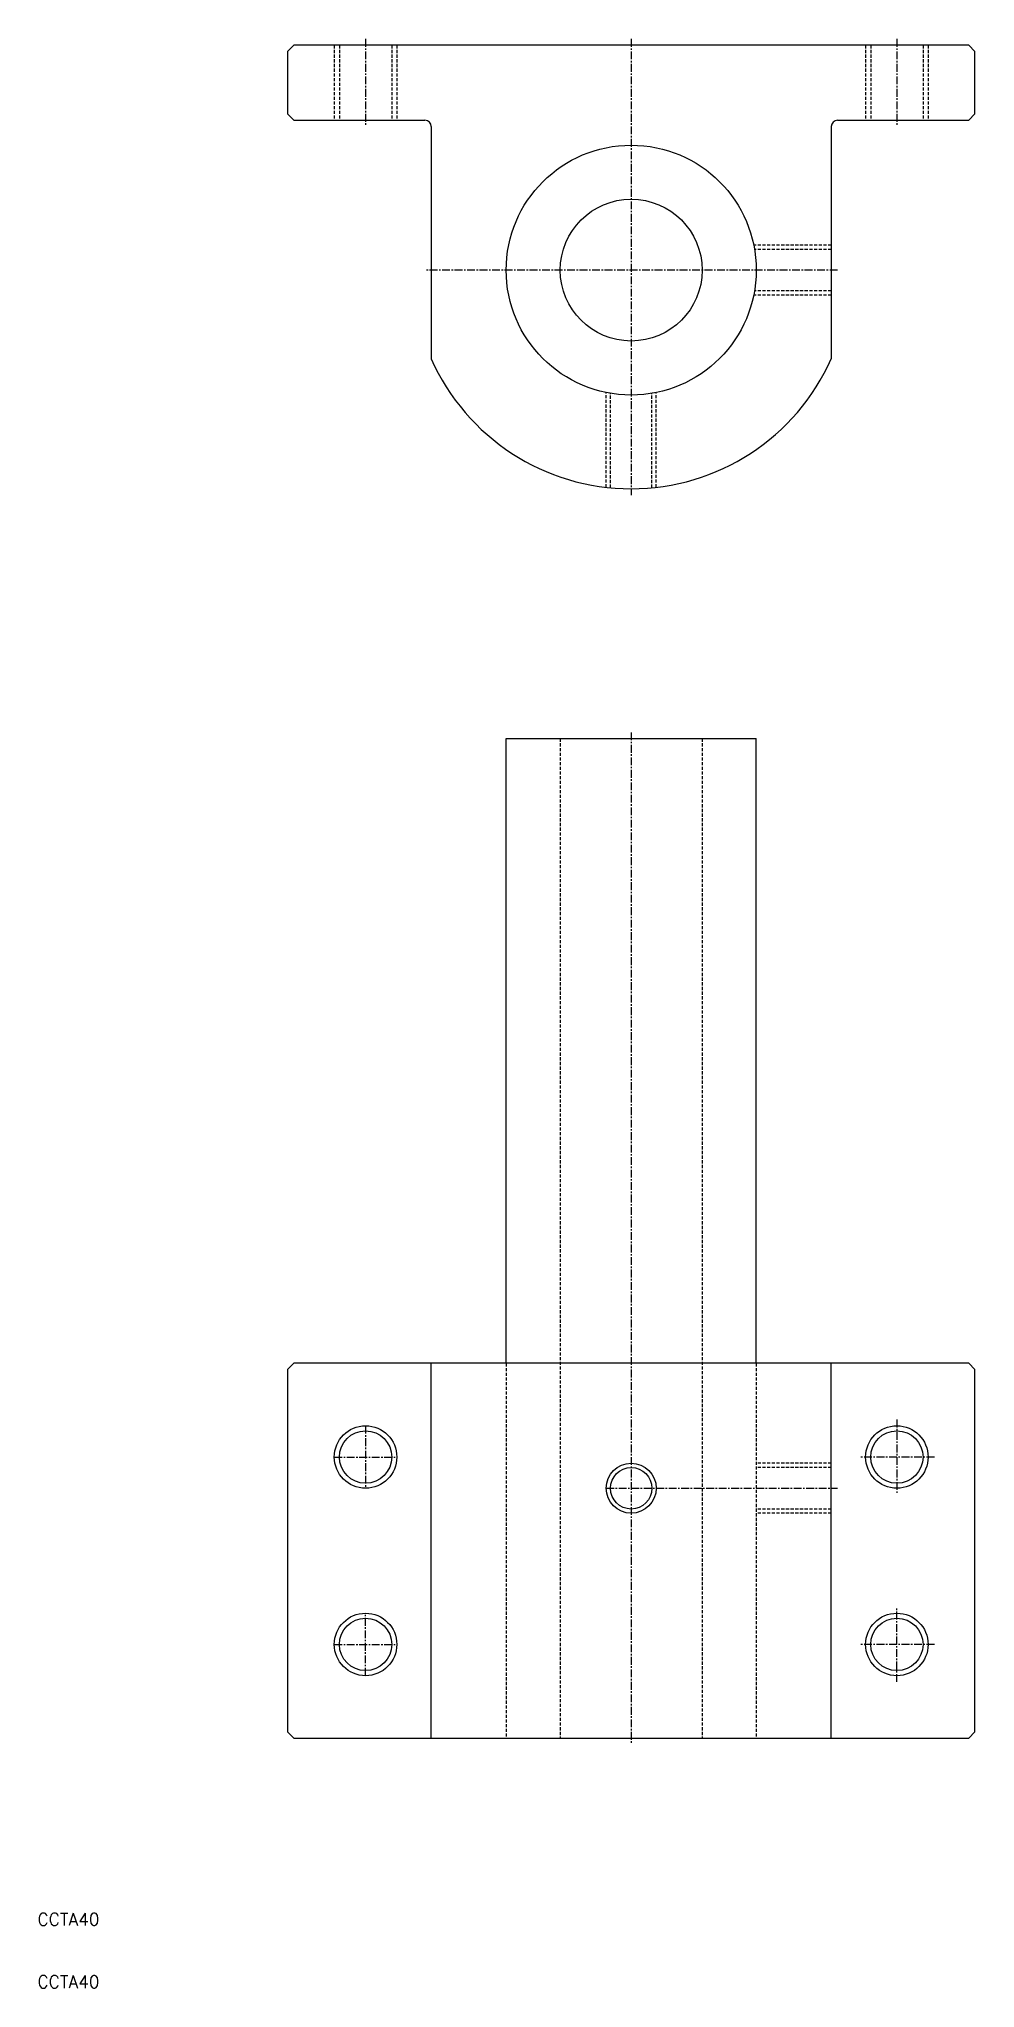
# Model space of a CAD drawing. Extents: x 10 to 160, y 10 to 322.
import ezdxf

# ---------------------------------------------------------------- set-up
doc = ezdxf.new("R2010")
doc.units = 0
doc.linetypes.add('CENTER', pattern=[2, 1.25, -0.25, 0.25, -0.25])
doc.linetypes.add('DASHED', pattern=[0.75, 0.5, -0.25])
doc.layers.get('0').update_dxf_attribs({"linetype": 'CONTINUOUS'})
doc.layers.add('CENTER', color=1, linetype='CENTER')
doc.styles.get("Standard").update_dxf_attribs({"font": 'txt.shx'})

msp = doc.modelspace()

# ---------------------------------------------------------------- linework, layer by layer
at = {"color": 7, "linetype": 'CONTINUOUS'}
for p, q in [((51, 321), (50, 320)), ((50, 320), (50, 310)), ((159, 321), (51, 321)), ((160, 320), (159, 321)), ((160, 310), (160, 320)), ((50, 310), (51, 309)), ((51, 309), (72, 309)), ((138, 309), (159, 309)), ((159, 309), (160, 310)), ((73, 308), (73, 270.82)), ((137, 308), (137, 270.82)), ((85, 110), (85, 210)), ((85, 210), (125, 210)), ((125, 110), (125, 210)), ((50, 109), (51, 110)), ((159, 110), (51, 110)), ((73, 50), (73, 110)), ((137, 50), (137, 110)), ((159, 110), (160, 109)), ((50, 109), (50, 51)), ((160, 51), (160, 109)), ((51, 50), (50, 51)), ((51, 50), (159, 50)), ((160, 51), (159, 50))]:
    msp.add_line(p, q, dxfattribs=at)
at = {"color": 3, "linetype": 'DASHED'}
for p, q in [((57.5, 321), (57.5, 309)), ((58.31, 321), (58.31, 309)), ((66.69, 321), (66.69, 309)), ((67.5, 321), (67.5, 309)), ((142.5, 321), (142.5, 309)), ((143.31, 321), (143.31, 309)), ((151.69, 321), (151.69, 309)), ((152.5, 321), (152.5, 309)), ((137, 289), (124.6, 289)), ((137, 288.32), (124.72, 288.32)), ((137, 281), (124.6, 281)), ((137, 281.68), (124.72, 281.68)), ((101, 250.23), (101, 265.4)), ((101.68, 250.16), (101.68, 265.28)), ((108.32, 250.16), (108.32, 265.28)), ((109, 250.23), (109, 265.4)), ((93.65, 210), (93.65, 50)), ((116.35, 210), (116.35, 50)), ((85, 110), (85, 50)), ((125, 110), (125, 50)), ((137, 94), (125, 94)), ((137, 93.32), (125, 93.32)), ((137, 86.68), (125, 86.68)), ((137, 86), (125, 86))]:
    msp.add_line(p, q, dxfattribs=at)
at = {"color": 7, "linetype": 'CONTINUOUS'}
for centre, radius in [((105, 285), 20), ((105, 285), 11.35), ((62.5, 95), 4.19), ((147.5, 95), 4.19), ((105, 90), 3.32), ((62.5, 65), 4.19), ((147.5, 65), 4.19)]:
    msp.add_circle(centre, radius, dxfattribs=at)
at = {"color": 3, "linetype": 'CONTINUOUS'}
for centre, radius in [((62.5, 95), 5), ((147.5, 95), 5), ((105, 90), 4), ((62.5, 65), 5), ((147.5, 65), 5)]:
    msp.add_circle(centre, radius, dxfattribs=at)
at = {"color": 7, "linetype": 'CONTINUOUS'}
for centre, radius, start, end in [((72, 308), 1, 0, 90), ((138, 308), 1, 90, 180), ((105, 285), 35, 203.8955, 336.1045)]:
    msp.add_arc(centre, radius, start, end, dxfattribs=at)
at = {"layer": 'CENTER', "color": 1, "linetype": 'CENTER'}
for p, q in [((62.5, 322), (62.5, 308)), ((105, 322), (105, 249)), ((147.5, 322), (147.5, 308)), ((138, 285), (72, 285)), ((105, 211), (105, 49)), ((62.5, 100), (62.5, 90)), ((147.5, 101), (147.5, 89)), ((57.5, 95), (67.5, 95)), ((153.5, 95), (141.5, 95)), ((101, 90), (138, 90)), ((62.5, 60), (62.5, 70)), ((147.5, 59), (147.5, 71)), ((57.5, 65), (67.5, 65)), ((153.5, 65), (141.5, 65))]:
    msp.add_line(p, q, dxfattribs=at)

# ---------------------------------------------------------------- texts
at = {"color": 7, "linetype": 'CONTINUOUS'}
for p in [(10, 20), (10, 10)]:
    msp.add_text('CCTA40', height=2, dxfattribs=at).set_placement(p)

doc.saveas('drawing.dxf')
